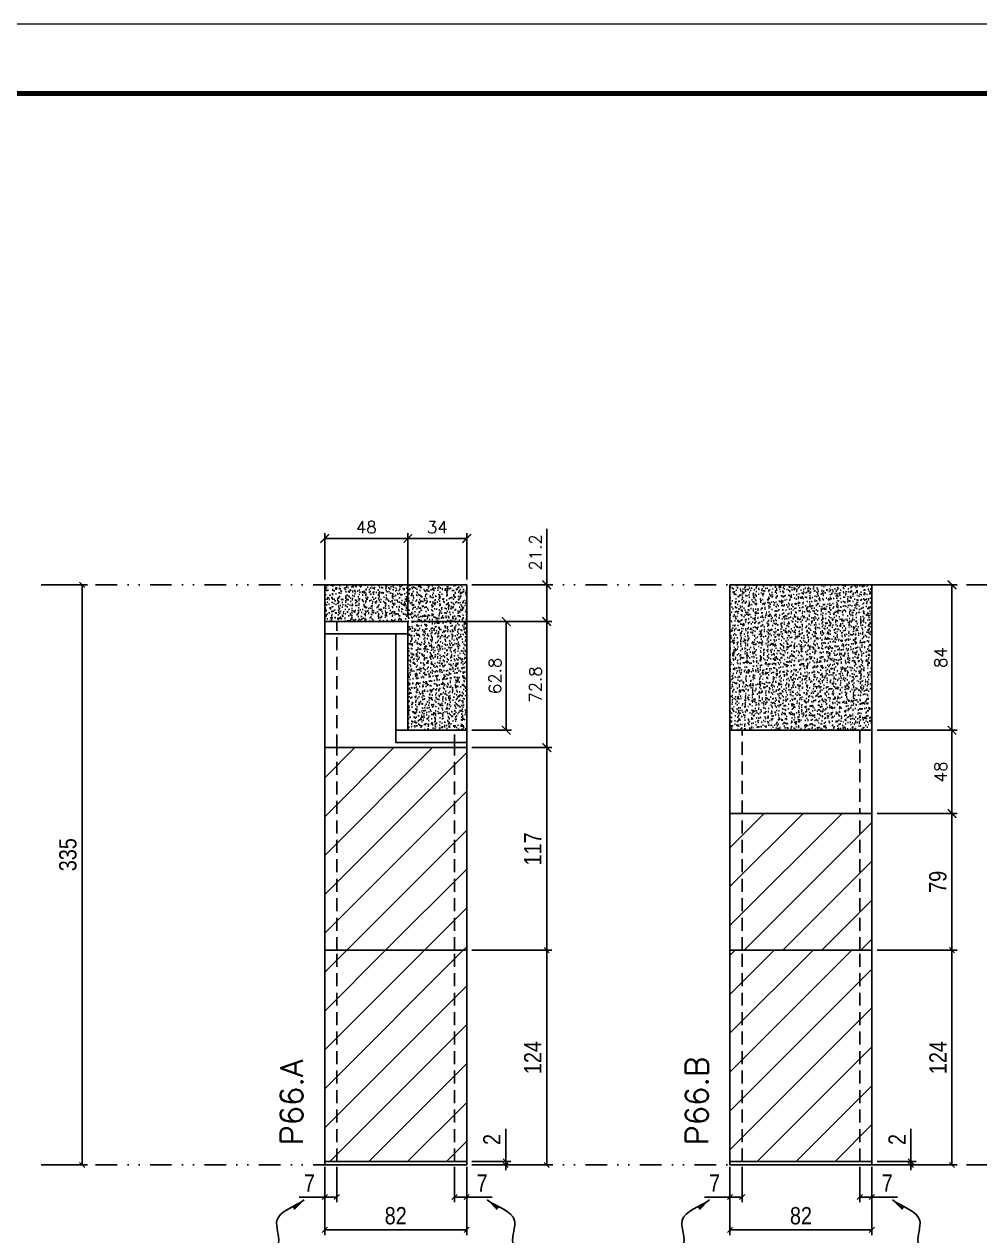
# Model space of a CAD drawing. Extents: x 2949 to 9203, y -16089 to 12527.
# Drawn here: x 6557 to 7109, y 4936 to 5635 of the extents above; entities that cross this region are included whole.
import ezdxf

# ---------------------------------------------------------------- set-up
doc = ezdxf.new("R2010")
doc.units = 0
for name, pattern in [('DASHED', [0.75, 0.5, -0.25]), ('DIVIDE2', [0.625, 0.25, -0.125, 0, -0.125, 0, -0.125]), ('HIDDEN', [0.375, 0.25, -0.125])]:
    doc.linetypes.add(name, pattern=pattern)
for name, color, linetype in [('COTA', 241, 'Continuous'), ('cotas', 4, 'Continuous'), ('Nível', 160, 'Continuous'), ('Painéis', 200, 'Continuous'), ('SARR_2.2x7', 40, 'Continuous'), ('Sarrafo de Pressão', 42, 'HIDDEN')]:
    doc.layers.add(name, color=color, linetype=linetype)
for name, color, linetype, lineweight in [('Folhas', 255, 'Continuous', 9), ('Hachura', 251, 'Continuous', 9), ('SARRAFO DE PRESSAO', 251, 'DASHED', 9), ('Texto Seção', 7, 'Continuous', 15)]:
    doc.layers.add(name, color=color, linetype=linetype, lineweight=lineweight)
doc.styles.add('COTA TECNICA', font='techl___.ttf', dxfattribs={"height": 10})
doc.styles.add('COTA TECNICA-50', font='techl___.ttf', dxfattribs={"height": 10})
doc.styles.add('REGUA-120', font='ROMANS.shx', dxfattribs={"height": 15})
doc.styles.add('ROMANS', font='romans.shx')
doc.styles.get("Standard").update_dxf_attribs({"font": 'arial.ttf'})
doc.dimstyles.new('COTA PAINEL-50', dxfattribs={"dimtxt": 10, "dimasz": 3, "dimexe": 3, "dimexo": 3, "dimgap": 3, "dimtad": 1, "dimdec": 1, "dimzin": 12, "dimdsep": 46, "dimtxsty": 'COTA TECNICA-50', "dimblk1": 'OBLIQUE', "dimblk2": 'OBLIQUE', "dimsah": 1, "dimcen": 0.9, "dimclrd": 4, "dimclre": 4, "dimclrt": 240, "dimadec": 1, "dimazin": 3, "dimtfac": 1, "dimtdec": 1, "dimtmove": 0, "dimatfit": 3, "dimfxl": 1, "dimtolj": 1, "dimtzin": 12, "dimarcsym": 0})
doc.dimstyles.new('Cota Paínel', dxfattribs={"dimtxt": 7, "dimasz": 5, "dimexe": 3, "dimexo": 3, "dimgap": 3, "dimtad": 1, "dimdec": 1, "dimzin": 12, "dimdsep": 46, "dimtxsty": 'ROMANS', "dimblk": 'ARCHTICK', "dimcen": 0, "dimclrd": 4, "dimclre": 4, "dimclrt": 1, "dimadec": 1, "dimazin": 3, "dimtfac": 1, "dimtdec": 1, "dimtmove": 0, "dimatfit": 3, "dimldrblk": 'OBLIQUE', "dimfxl": 1, "dimtolj": 1, "dimtzin": 12, "dimarcsym": 0})
doc.dimstyles.new('PAINEL', dxfattribs={"dimtxt": 10, "dimasz": 3, "dimexe": 3, "dimexo": 3, "dimgap": 3, "dimtad": 1, "dimdec": 1, "dimzin": 12, "dimdsep": 46, "dimtxsty": 'COTA TECNICA', "dimblk1": 'OBLIQUE', "dimblk2": 'OBLIQUE', "dimsah": 1, "dimcen": 0.9, "dimclrd": 4, "dimclre": 4, "dimclrt": 240, "dimadec": 1, "dimazin": 3, "dimtfac": 1, "dimtdec": 1, "dimtmove": 0, "dimatfit": 3, "dimfxl": 1, "dimtolj": 1, "dimtzin": 12, "dimarcsym": 0})
doc.dimstyles.get("Standard").update_dxf_attribs({"dimtxt": 0.18, "dimasz": 0.18, "dimexe": 0.18, "dimexo": 0.0625, "dimgap": 0.09, "dimtad": 0, "dimtih": 1, "dimtoh": 1, "dimdec": 4, "dimzin": 0, "dimdsep": 46, "dimtxsty": 'Standard', "dimcen": 0.09, "dimadec": 0, "dimazin": 0, "dimtfac": 1, "dimtdec": 4, "dimtofl": 0, "dimtmove": 0, "dimatfit": 3, "dimfxl": 1, "dimtolj": 1, "dimtzin": 0, "dimarcsym": 0})
pattern_1 = [(45, (-126071.967, -22713.47), (-11.2253202, 11.2253202), [])]

# ---------------------------------------------------------------- blocks, each defined once
blk = doc.blocks.new('9999999999')
at = {"layer": 'Folhas'}
blk.add_lwpolyline([(98138.98, 34190.21), (99623.98, 34190.21), (99623.98, 35240.21), (98138.98, 35240.21)], close=True, dxfattribs=at)
at = {"layer": 'Folhas', "color": 30, "const_width": 3}
blk.add_lwpolyline([(98213.98, 34230.21), (99583.98, 34230.21), (99583.98, 35200.21), (98213.98, 35200.21)], close=True, dxfattribs=at)
blk = doc.blocks.new('_Oblique')
at = {"color": 0, "linetype": 'ByBlock', "lineweight": -2}
blk.add_line((-0.5, -0.5), (0.5, 0.5), dxfattribs=at)
blk = doc.blocks.new('*D1006')
at = {"layer": 'cotas', "color": 4, "linetype": 'ByBlock', "lineweight": -2, "transparency": 16777216}
for p, q in [((6570.19, 5311.57), (6593.91, 5311.57)), ((6590.91, 5311.57), (6590.91, 4976.57)), ((6570.19, 4976.57), (6593.91, 4976.57))]:
    blk.add_line(p, q, dxfattribs=at)
at = {"layer": 'Defpoints', "color": 0, "linetype": 'ByBlock', "transparency": 16777216}
for p in [(6567.19, 5311.57), (6567.19, 4976.57), (6590.91, 4976.57)]:
    blk.add_point(p, dxfattribs=at)
at = {"layer": 'cotas', "color": 4, "linetype": 'ByBlock', "lineweight": -2, "transparency": 16777216, "xscale": 3, "yscale": 3, "zscale": 3}
for p, rotation in [((6590.91, 5311.57), 90), ((6590.91, 4976.57), 270)]:
    blk.add_blockref('_Oblique', p, dxfattribs=dict(at, rotation=rotation))
at = {"layer": 'cotas', "color": 240, "linetype": 'ByBlock', "transparency": 16777216, "insert": (6582.69, 5155.73), "char_height": 10, "attachment_point": 5, "rotation": 90, "style": 'COTA TECNICA'}
blk.add_mtext('\\A1;335', dxfattribs=at)
blk = doc.blocks.new('*D995')
at = {"layer": 'COTA', "color": 4, "lineweight": -2, "transparency": 16777216}
for p, q in [((6731.04, 4975.57), (6731.04, 4936.11)), ((6813.04, 4975.57), (6813.04, 4936.11)), ((6731.04, 4939.11), (6813.04, 4939.11))]:
    blk.add_line(p, q, dxfattribs=at)
at = {"layer": 'Defpoints', "color": 0, "transparency": 16777216}
for p in [(6731.04, 4978.57), (6813.04, 4978.57), (6813.04, 4939.11)]:
    blk.add_point(p, dxfattribs=at)
at = {"layer": 'COTA', "color": 4, "lineweight": -2, "transparency": 16777216, "xscale": 3, "yscale": 3, "zscale": 3, "rotation": 180}
blk.add_blockref('_Oblique', (6731.04, 4939.11), dxfattribs=at)
at = {"layer": 'COTA', "color": 4, "lineweight": -2, "transparency": 16777216, "xscale": 3, "yscale": 3, "zscale": 3}
blk.add_blockref('_Oblique', (6813.04, 4939.11), dxfattribs=at)
at = {"layer": 'COTA', "color": 240, "transparency": 16777216, "insert": (6772.04, 4947.21), "char_height": 10, "attachment_point": 5, "style": 'COTA TECNICA'}
blk.add_mtext('\\A1;82', dxfattribs=at)
blk = doc.blocks.new('*D996')
at = {"layer": 'COTA', "color": 4, "lineweight": -2, "transparency": 16777216}
for p, q in [((6738.04, 4975.57), (6738.04, 4955.06)), ((6731.04, 4973.57), (6731.04, 4955.06)), ((6731.04, 4958.06), (6716.31, 4958.06)), ((6738.04, 4958.06), (6731.04, 4958.06))]:
    blk.add_line(p, q, dxfattribs=at)
at = {"layer": 'Defpoints', "color": 0, "transparency": 16777216}
for p in [(6731.04, 4976.57), (6738.04, 4978.57), (6731.04, 4958.06)]:
    blk.add_point(p, dxfattribs=at)
at = {"layer": 'COTA', "color": 4, "lineweight": -2, "transparency": 16777216, "xscale": 3, "yscale": 3, "zscale": 3, "rotation": 180}
blk.add_blockref('_Oblique', (6731.04, 4958.06), dxfattribs=at)
at = {"layer": 'COTA', "color": 4, "lineweight": -2, "transparency": 16777216, "xscale": 3, "yscale": 3, "zscale": 3}
blk.add_blockref('_Oblique', (6738.04, 4958.06), dxfattribs=at)
at = {"layer": 'COTA', "color": 240, "transparency": 16777216, "insert": (6722.18, 4966.13), "char_height": 10, "attachment_point": 5, "style": 'COTA TECNICA-50'}
blk.add_mtext('\\A1;7', dxfattribs=at)
blk = doc.blocks.new('*D997')
at = {"layer": 'COTA', "color": 4, "lineweight": -2, "transparency": 16777216}
for p, q in [((6806.04, 4975.57), (6806.04, 4955.06)), ((6813.04, 4973.57), (6813.04, 4955.06)), ((6806.04, 4958.06), (6813.04, 4958.06)), ((6813.04, 4958.06), (6827.77, 4958.06))]:
    blk.add_line(p, q, dxfattribs=at)
at = {"layer": 'Defpoints', "color": 0, "transparency": 16777216}
for p in [(6806.04, 4978.57), (6813.04, 4976.57), (6813.04, 4958.06)]:
    blk.add_point(p, dxfattribs=at)
at = {"layer": 'COTA', "color": 4, "lineweight": -2, "transparency": 16777216, "xscale": 3, "yscale": 3, "zscale": 3, "rotation": 180}
blk.add_blockref('_Oblique', (6806.04, 4958.06), dxfattribs=at)
at = {"layer": 'COTA', "color": 4, "lineweight": -2, "transparency": 16777216, "xscale": 3, "yscale": 3, "zscale": 3}
blk.add_blockref('_Oblique', (6813.04, 4958.06), dxfattribs=at)
at = {"layer": 'COTA', "color": 240, "transparency": 16777216, "insert": (6821.91, 4966.13), "char_height": 10, "attachment_point": 5, "style": 'COTA TECNICA-50'}
blk.add_mtext('\\A1;7', dxfattribs=at)
blk = doc.blocks.new('*D998')
at = {"layer": 'COTA', "color": 4, "lineweight": -2, "transparency": 16777216}
for p, q in [((6816.04, 5100.57), (6862.28, 5100.57)), ((6859.28, 4976.57), (6859.28, 5100.57)), ((6816.04, 4976.57), (6862.28, 4976.57))]:
    blk.add_line(p, q, dxfattribs=at)
at = {"layer": 'Defpoints', "color": 0, "transparency": 16777216}
for p in [(6813.04, 5100.57), (6859.28, 5100.57), (6813.04, 4976.57)]:
    blk.add_point(p, dxfattribs=at)
at = {"layer": 'COTA', "color": 4, "lineweight": -2, "transparency": 16777216, "xscale": 3, "yscale": 3, "zscale": 3}
for p, rotation in [((6859.28, 5100.57), 90), ((6859.28, 4976.57), 270)]:
    blk.add_blockref('_Oblique', p, dxfattribs=dict(at, rotation=rotation))
at = {"layer": 'COTA', "color": 240, "transparency": 16777216, "insert": (6851.21, 5038.57), "char_height": 10, "attachment_point": 5, "rotation": 90, "style": 'COTA TECNICA-50'}
blk.add_mtext('\\A1;124', dxfattribs=at)
blk = doc.blocks.new('*D974')
at = {"layer": 'COTA', "color": 4, "lineweight": -2, "transparency": 16777216}
for p, q in [((6835.57, 4978.57), (6835.57, 4997.37)), ((6816.04, 4978.57), (6838.57, 4978.57)), ((6816.04, 4976.57), (6838.57, 4976.57)), ((6835.57, 4976.57), (6835.57, 4978.57)), ((6835.57, 4976.57), (6835.57, 4973.57))]:
    blk.add_line(p, q, dxfattribs=at)
at = {"layer": 'Defpoints', "color": 0, "transparency": 16777216}
for p in [(6813.04, 4978.57), (6813.04, 4976.57), (6835.57, 4976.57)]:
    blk.add_point(p, dxfattribs=at)
at = {"layer": 'COTA', "color": 4, "lineweight": -2, "transparency": 16777216, "xscale": 3, "yscale": 3, "zscale": 3}
for p, rotation in [((6835.57, 4978.57), 270), ((6835.57, 4976.57), 90)]:
    blk.add_blockref('_Oblique', p, dxfattribs=dict(at, rotation=rotation))
at = {"layer": 'COTA', "color": 240, "transparency": 16777216, "insert": (6827.57, 4991.31), "char_height": 10, "attachment_point": 5, "rotation": 90, "style": 'COTA TECNICA-50'}
blk.add_mtext('\\A1;2', dxfattribs=at)
blk = doc.blocks.new('*D975')
at = {"layer": 'COTA', "color": 4, "linetype": 'ByBlock', "lineweight": -2, "transparency": 16777216}
for p, q in [((6816.04, 5217.57), (6862.28, 5217.57)), ((6859.28, 5217.57), (6859.28, 5100.57)), ((6816.04, 5100.57), (6862.28, 5100.57))]:
    blk.add_line(p, q, dxfattribs=at)
at = {"layer": 'Defpoints', "color": 0, "linetype": 'ByBlock', "transparency": 16777216}
for p in [(6813.04, 5217.57), (6813.04, 5100.57), (6859.28, 5100.57)]:
    blk.add_point(p, dxfattribs=at)
at = {"layer": 'COTA', "color": 4, "linetype": 'ByBlock', "lineweight": -2, "transparency": 16777216, "xscale": 3, "yscale": 3, "zscale": 3}
for p, rotation in [((6859.28, 5217.57), 90), ((6859.28, 5100.57), 270)]:
    blk.add_blockref('_Oblique', p, dxfattribs=dict(at, rotation=rotation))
at = {"layer": 'COTA', "color": 240, "linetype": 'ByBlock', "transparency": 16777216, "insert": (6851.21, 5159.07), "char_height": 10, "attachment_point": 5, "rotation": 90, "style": 'COTA TECNICA'}
blk.add_mtext('\\A1;117', dxfattribs=at)
blk = doc.blocks.new('*D976')
at = {"layer": 'COTA', "color": 4, "lineweight": -2, "transparency": 16777216}
for p, q in [((6965.15, 4975.57), (6965.15, 4936.11)), ((7047.15, 4975.57), (7047.15, 4936.11)), ((6965.15, 4939.11), (7047.15, 4939.11))]:
    blk.add_line(p, q, dxfattribs=at)
at = {"layer": 'Defpoints', "color": 0, "transparency": 16777216}
for p in [(6965.15, 4978.57), (7047.15, 4978.57), (7047.15, 4939.11)]:
    blk.add_point(p, dxfattribs=at)
at = {"layer": 'COTA', "color": 4, "lineweight": -2, "transparency": 16777216, "xscale": 3, "yscale": 3, "zscale": 3, "rotation": 180}
blk.add_blockref('_Oblique', (6965.15, 4939.11), dxfattribs=at)
at = {"layer": 'COTA', "color": 4, "lineweight": -2, "transparency": 16777216, "xscale": 3, "yscale": 3, "zscale": 3}
blk.add_blockref('_Oblique', (7047.15, 4939.11), dxfattribs=at)
at = {"layer": 'COTA', "color": 240, "transparency": 16777216, "insert": (7006.15, 4947.21), "char_height": 10, "attachment_point": 5, "style": 'COTA TECNICA'}
blk.add_mtext('\\A1;82', dxfattribs=at)
blk = doc.blocks.new('*D977')
at = {"layer": 'COTA', "color": 4, "lineweight": -2, "transparency": 16777216}
for p, q in [((6972.15, 4975.57), (6972.15, 4955.06)), ((6965.15, 4973.57), (6965.15, 4955.06)), ((6965.15, 4958.06), (6950.42, 4958.06)), ((6972.15, 4958.06), (6965.15, 4958.06))]:
    blk.add_line(p, q, dxfattribs=at)
at = {"layer": 'Defpoints', "color": 0, "transparency": 16777216}
for p in [(6965.15, 4976.57), (6972.15, 4978.57), (6965.15, 4958.06)]:
    blk.add_point(p, dxfattribs=at)
at = {"layer": 'COTA', "color": 4, "lineweight": -2, "transparency": 16777216, "xscale": 3, "yscale": 3, "zscale": 3, "rotation": 180}
blk.add_blockref('_Oblique', (6965.15, 4958.06), dxfattribs=at)
at = {"layer": 'COTA', "color": 4, "lineweight": -2, "transparency": 16777216, "xscale": 3, "yscale": 3, "zscale": 3}
blk.add_blockref('_Oblique', (6972.15, 4958.06), dxfattribs=at)
at = {"layer": 'COTA', "color": 240, "transparency": 16777216, "insert": (6956.28, 4966.13), "char_height": 10, "attachment_point": 5, "style": 'COTA TECNICA-50'}
blk.add_mtext('\\A1;7', dxfattribs=at)
blk = doc.blocks.new('*D978')
at = {"layer": 'COTA', "color": 4, "lineweight": -2, "transparency": 16777216}
for p, q in [((7040.15, 4975.57), (7040.15, 4955.06)), ((7047.15, 4973.57), (7047.15, 4955.06)), ((7040.15, 4958.06), (7047.15, 4958.06)), ((7047.15, 4958.06), (7061.88, 4958.06))]:
    blk.add_line(p, q, dxfattribs=at)
at = {"layer": 'Defpoints', "color": 0, "transparency": 16777216}
for p in [(7040.15, 4978.57), (7047.15, 4976.57), (7047.15, 4958.06)]:
    blk.add_point(p, dxfattribs=at)
at = {"layer": 'COTA', "color": 4, "lineweight": -2, "transparency": 16777216, "xscale": 3, "yscale": 3, "zscale": 3, "rotation": 180}
blk.add_blockref('_Oblique', (7040.15, 4958.06), dxfattribs=at)
at = {"layer": 'COTA', "color": 4, "lineweight": -2, "transparency": 16777216, "xscale": 3, "yscale": 3, "zscale": 3}
blk.add_blockref('_Oblique', (7047.15, 4958.06), dxfattribs=at)
at = {"layer": 'COTA', "color": 240, "transparency": 16777216, "insert": (7056.01, 4966.13), "char_height": 10, "attachment_point": 5, "style": 'COTA TECNICA-50'}
blk.add_mtext('\\A1;7', dxfattribs=at)
blk = doc.blocks.new('*D979')
at = {"layer": 'COTA', "color": 4, "lineweight": -2, "transparency": 16777216}
for p, q in [((7050.15, 5100.57), (7096.39, 5100.57)), ((7093.39, 4976.57), (7093.39, 5100.57)), ((7050.15, 4976.57), (7096.39, 4976.57))]:
    blk.add_line(p, q, dxfattribs=at)
at = {"layer": 'Defpoints', "color": 0, "transparency": 16777216}
for p in [(7047.15, 5100.57), (7093.39, 5100.57), (7047.15, 4976.57)]:
    blk.add_point(p, dxfattribs=at)
at = {"layer": 'COTA', "color": 4, "lineweight": -2, "transparency": 16777216, "xscale": 3, "yscale": 3, "zscale": 3}
for p, rotation in [((7093.39, 5100.57), 90), ((7093.39, 4976.57), 270)]:
    blk.add_blockref('_Oblique', p, dxfattribs=dict(at, rotation=rotation))
at = {"layer": 'COTA', "color": 240, "transparency": 16777216, "insert": (7085.31, 5038.57), "char_height": 10, "attachment_point": 5, "rotation": 90, "style": 'COTA TECNICA-50'}
blk.add_mtext('\\A1;124', dxfattribs=at)
blk = doc.blocks.new('*D980')
at = {"layer": 'COTA', "color": 4, "lineweight": -2, "transparency": 16777216}
for p, q in [((7069.67, 4978.57), (7069.67, 4997.37)), ((7050.15, 4978.57), (7072.67, 4978.57)), ((7050.15, 4976.57), (7072.67, 4976.57)), ((7069.67, 4976.57), (7069.67, 4978.57)), ((7069.67, 4976.57), (7069.67, 4973.57))]:
    blk.add_line(p, q, dxfattribs=at)
at = {"layer": 'Defpoints', "color": 0, "transparency": 16777216}
for p in [(7047.15, 4978.57), (7047.15, 4976.57), (7069.67, 4976.57)]:
    blk.add_point(p, dxfattribs=at)
at = {"layer": 'COTA', "color": 4, "lineweight": -2, "transparency": 16777216, "xscale": 3, "yscale": 3, "zscale": 3}
for p, rotation in [((7069.67, 4978.57), 270), ((7069.67, 4976.57), 90)]:
    blk.add_blockref('_Oblique', p, dxfattribs=dict(at, rotation=rotation))
at = {"layer": 'COTA', "color": 240, "transparency": 16777216, "insert": (7061.67, 4991.31), "char_height": 10, "attachment_point": 5, "rotation": 90, "style": 'COTA TECNICA-50'}
blk.add_mtext('\\A1;2', dxfattribs=at)
blk = doc.blocks.new('*D981')
at = {"layer": 'COTA', "color": 4, "linetype": 'ByBlock', "lineweight": -2, "transparency": 16777216}
for p, q in [((7050.15, 5179.57), (7096.39, 5179.57)), ((7093.39, 5179.57), (7093.39, 5100.57)), ((7050.15, 5100.57), (7096.39, 5100.57))]:
    blk.add_line(p, q, dxfattribs=at)
at = {"layer": 'Defpoints', "color": 0, "linetype": 'ByBlock', "transparency": 16777216}
for p in [(7047.15, 5179.57), (7047.15, 5100.57), (7093.39, 5100.57)]:
    blk.add_point(p, dxfattribs=at)
at = {"layer": 'COTA', "color": 4, "linetype": 'ByBlock', "lineweight": -2, "transparency": 16777216, "xscale": 3, "yscale": 3, "zscale": 3}
for p, rotation in [((7093.39, 5179.57), 90), ((7093.39, 5100.57), 270)]:
    blk.add_blockref('_Oblique', p, dxfattribs=dict(at, rotation=rotation))
at = {"layer": 'COTA', "color": 240, "linetype": 'ByBlock', "transparency": 16777216, "insert": (7085.28, 5140.07), "char_height": 10, "attachment_point": 5, "rotation": 90, "style": 'COTA TECNICA'}
blk.add_mtext('\\A1;79', dxfattribs=at)
blk = doc.blocks.new('_ArchTick')
at = {"color": 0, "linetype": 'ByBlock', "const_width": 0.15}
blk.add_lwpolyline([(-0.5, -0.5), (0.5, 0.5)], dxfattribs=at)
blk = doc.blocks.new('*D1007')
at = {"layer": 'COTA', "color": 4, "lineweight": -2, "transparency": 16777216}
for p, q in [((7050.15, 5311.57), (7096.39, 5311.57)), ((7093.39, 5311.57), (7093.39, 5227.57)), ((7050.15, 5227.57), (7096.39, 5227.57))]:
    blk.add_line(p, q, dxfattribs=at)
at = {"layer": 'Defpoints', "color": 0, "transparency": 16777216}
for p in [(7047.15, 5311.57), (7047.15, 5227.57), (7093.39, 5227.57)]:
    blk.add_point(p, dxfattribs=at)
at = {"layer": 'COTA', "color": 4, "lineweight": -2, "transparency": 16777216, "xscale": 5, "yscale": 5, "zscale": 5}
for p, rotation in [((7093.39, 5311.57), 90), ((7093.39, 5227.57), 270)]:
    blk.add_blockref('_ArchTick', p, dxfattribs=dict(at, rotation=rotation))
at = {"layer": 'COTA', "color": 1, "transparency": 16777216, "insert": (7086.89, 5269.57), "char_height": 7, "attachment_point": 5, "rotation": 90, "style": 'ROMANS'}
blk.add_mtext('\\A1;84', dxfattribs=at)
blk = doc.blocks.new('*D1008')
at = {"layer": 'COTA', "color": 4, "lineweight": -2, "transparency": 16777216}
for p, q in [((7050.15, 5227.57), (7096.39, 5227.57)), ((7093.39, 5227.57), (7093.39, 5179.57)), ((7050.15, 5179.57), (7096.39, 5179.57))]:
    blk.add_line(p, q, dxfattribs=at)
at = {"layer": 'Defpoints', "color": 0, "transparency": 16777216}
for p in [(7047.15, 5227.57), (7047.15, 5179.57), (7093.39, 5179.57)]:
    blk.add_point(p, dxfattribs=at)
at = {"layer": 'COTA', "color": 4, "lineweight": -2, "transparency": 16777216, "xscale": 5, "yscale": 5, "zscale": 5}
for p, rotation in [((7093.39, 5227.57), 90), ((7093.39, 5179.57), 270)]:
    blk.add_blockref('_ArchTick', p, dxfattribs=dict(at, rotation=rotation))
at = {"layer": 'COTA', "color": 1, "transparency": 16777216, "insert": (7086.89, 5203.57), "char_height": 7, "attachment_point": 5, "rotation": 90, "style": 'ROMANS'}
blk.add_mtext('\\A1;48', dxfattribs=at)
blk = doc.blocks.new('*D1009')
at = {"layer": 'COTA', "color": 4, "lineweight": -2, "transparency": 16777216}
for p, q in [((6782.04, 5290.37), (6862.28, 5290.37)), ((6859.28, 5290.37), (6859.28, 5217.57)), ((6816.04, 5217.57), (6862.28, 5217.57))]:
    blk.add_line(p, q, dxfattribs=at)
at = {"layer": 'Defpoints', "color": 0, "transparency": 16777216}
for p in [(6779.04, 5290.37), (6813.04, 5217.57), (6859.28, 5217.57)]:
    blk.add_point(p, dxfattribs=at)
at = {"layer": 'COTA', "color": 4, "lineweight": -2, "transparency": 16777216, "xscale": 5, "yscale": 5, "zscale": 5}
for p, rotation in [((6859.28, 5290.37), 90), ((6859.28, 5217.57), 270)]:
    blk.add_blockref('_ArchTick', p, dxfattribs=dict(at, rotation=rotation))
at = {"layer": 'COTA', "color": 1, "transparency": 16777216, "insert": (6852.78, 5253.97), "char_height": 7, "attachment_point": 5, "rotation": 90, "style": 'ROMANS'}
blk.add_mtext('\\A1;72.8', dxfattribs=at)
blk = doc.blocks.new('*D1010')
at = {"layer": 'COTA', "color": 4, "lineweight": -2, "transparency": 16777216}
for p, q in [((6859.28, 5311.57), (6859.28, 5343.9)), ((6816.04, 5311.57), (6862.28, 5311.57)), ((6859.28, 5290.37), (6859.28, 5311.57)), ((6782.04, 5290.37), (6862.28, 5290.37))]:
    blk.add_line(p, q, dxfattribs=at)
at = {"layer": 'Defpoints', "color": 0, "transparency": 16777216}
for p in [(6813.04, 5311.57), (6859.28, 5311.57), (6779.04, 5290.37)]:
    blk.add_point(p, dxfattribs=at)
at = {"layer": 'COTA', "color": 4, "lineweight": -2, "transparency": 16777216, "xscale": 5, "yscale": 5, "zscale": 5}
for p, rotation in [((6859.28, 5311.57), 90), ((6859.28, 5290.37), 270)]:
    blk.add_blockref('_ArchTick', p, dxfattribs=dict(at, rotation=rotation))
at = {"layer": 'COTA', "color": 1, "transparency": 16777216, "insert": (6852.78, 5330.23), "char_height": 7, "attachment_point": 5, "rotation": 90, "style": 'ROMANS'}
blk.add_mtext('\\A1;21.2', dxfattribs=at)
blk = doc.blocks.new('*D1011')
at = {"layer": 'COTA', "color": 4, "lineweight": -2, "transparency": 16777216}
for p, q in [((6782.04, 5290.37), (6838.9, 5290.37)), ((6835.9, 5290.37), (6835.9, 5227.57)), ((6816.04, 5227.57), (6838.9, 5227.57))]:
    blk.add_line(p, q, dxfattribs=at)
at = {"layer": 'Defpoints', "color": 0, "transparency": 16777216}
for p in [(6779.04, 5290.37), (6813.04, 5227.57), (6835.9, 5227.57)]:
    blk.add_point(p, dxfattribs=at)
at = {"layer": 'COTA', "color": 4, "lineweight": -2, "transparency": 16777216, "xscale": 5, "yscale": 5, "zscale": 5}
for p, rotation in [((6835.9, 5290.37), 90), ((6835.9, 5227.57), 270)]:
    blk.add_blockref('_ArchTick', p, dxfattribs=dict(at, rotation=rotation))
at = {"layer": 'COTA', "color": 1, "transparency": 16777216, "insert": (6829.4, 5258.97), "char_height": 7, "attachment_point": 5, "rotation": 90, "style": 'ROMANS'}
blk.add_mtext('\\A1;62.8', dxfattribs=at)
blk = doc.blocks.new('*D1012')
at = {"layer": 'COTA', "color": 4, "lineweight": -2, "transparency": 16777216}
for p, q in [((6731.04, 5314.57), (6731.04, 5341.33)), ((6731.04, 5338.33), (6779.04, 5338.33)), ((6779.04, 5293.37), (6779.04, 5341.33))]:
    blk.add_line(p, q, dxfattribs=at)
at = {"layer": 'Defpoints', "color": 0, "transparency": 16777216}
for p in [(6779.04, 5338.33), (6731.04, 5311.57), (6779.04, 5290.37)]:
    blk.add_point(p, dxfattribs=at)
at = {"layer": 'COTA', "color": 4, "lineweight": -2, "transparency": 16777216, "xscale": 5, "yscale": 5, "zscale": 5, "rotation": 180}
blk.add_blockref('_ArchTick', (6731.04, 5338.33), dxfattribs=at)
at = {"layer": 'COTA', "color": 4, "lineweight": -2, "transparency": 16777216, "xscale": 5, "yscale": 5, "zscale": 5}
blk.add_blockref('_ArchTick', (6779.04, 5338.33), dxfattribs=at)
at = {"layer": 'COTA', "color": 1, "transparency": 16777216, "insert": (6755.04, 5344.83), "char_height": 7, "attachment_point": 5, "style": 'ROMANS'}
blk.add_mtext('\\A1;48', dxfattribs=at)
blk = doc.blocks.new('*D1013')
at = {"layer": 'COTA', "color": 4, "lineweight": -2, "transparency": 16777216}
for p, q in [((6779.04, 5293.37), (6779.04, 5341.33)), ((6779.04, 5338.33), (6813.04, 5338.33)), ((6813.04, 5314.57), (6813.04, 5341.33))]:
    blk.add_line(p, q, dxfattribs=at)
at = {"layer": 'Defpoints', "color": 0, "transparency": 16777216}
for p in [(6813.04, 5338.33), (6813.04, 5311.57), (6779.04, 5290.37)]:
    blk.add_point(p, dxfattribs=at)
at = {"layer": 'COTA', "color": 4, "lineweight": -2, "transparency": 16777216, "xscale": 5, "yscale": 5, "zscale": 5, "rotation": 180}
blk.add_blockref('_ArchTick', (6779.04, 5338.33), dxfattribs=at)
at = {"layer": 'COTA', "color": 4, "lineweight": -2, "transparency": 16777216, "xscale": 5, "yscale": 5, "zscale": 5}
blk.add_blockref('_ArchTick', (6813.04, 5338.33), dxfattribs=at)
at = {"layer": 'COTA', "color": 1, "transparency": 16777216, "insert": (6796.04, 5344.83), "char_height": 7, "attachment_point": 5, "style": 'ROMANS'}
blk.add_mtext('\\A1;34', dxfattribs=at)

msp = doc.modelspace()

# ---------------------------------------------------------------- hatches: boundary and pattern name
at = {"layer": 'COTA', "linetype": 'ByBlock'}
h = msp.add_hatch(dxfattribs=at)
h.set_pattern_fill('AR-CONC', color=256, scale=0.03)
h.paths.add_polyline_path([(6813.04, 5311.57), (6731.04, 5311.57), (6731.04, 5290.37), (6779.04, 5290.37), (6779.04, 5227.57), (6813.04, 5227.57)])
h = msp.add_hatch(dxfattribs=at)
h.set_pattern_fill('AR-CONC', color=256, scale=0.03)
h.set_pattern_definition([(50, (234.1047, -81), (5.46554, -0.4781726), [0.5715, -6.2865]), (355, (234.1047, -81), (-1.0573026, 5.7317054), [0.4572, -5.0292175]), (100.451445, (234.56, -81.04), (4.4082374, 5.2535326), [0.4857003, -5.3427073]), (46.1842, (234.105, -79.476), (8.132371, -1.26127), [0.85725, -9.42975]), (96.63556, (234.7824, -79.581), (7.122124, 7.422784), [0.728551, -8.014068]), (351.18415, (234.105, -79.476), (7.122124, 7.422784), [0.685799, -7.543792]), (21, (234.8667, -79.857), (4.5484317, -3.067956), [0.5715, -6.2865]), (326, (234.8667, -79.857), (1.854061, 5.525639), [0.4572, -5.0292]), (71.451445, (235.246, -80.1127), (6.4024926, 2.457683), [0.4857003, -5.342698]), (37.5, (234.1047, -81), (0.0926581, 2.53665117), [0, -4.96824, 0, -5.1054, 0, -5.04825]), (7.5, (234.1047, -81), (2.0045899, 3.00541724), [0, -2.91084, 0, -4.85394, 0, -1.92405]), (327.5, (232.4054, -81), (4.06771786, -0.1718623), [0, -1.905, 0, -5.9436, 0, -7.8867]), (317.5, (231.6434, -81), (4.4438754, 0.7627947), [0, -2.4765, 0, -3.94716, 0, -5.6007])])
h.paths.add_polyline_path([(7047.15, 5311.57), (6965.15, 5311.57), (6965.15, 5227.57), (7047.15, 5227.57)])
at = {"layer": 'Hachura', "linetype": 'ByBlock'}
h = msp.add_hatch(dxfattribs=at)
h.set_pattern_fill('ANSI31', color=256, scale=5)
h.set_pattern_definition(pattern_1)
h.paths.add_polyline_path([(6731.04, 5217.57), (6731.04, 5100.57), (6813.04, 5100.57), (6813.04, 5217.57)])
h = msp.add_hatch(dxfattribs=at)
h.set_pattern_fill('ANSI31', color=256, scale=5)
h.set_pattern_definition([(45, (-126071.967, -22763.47), (-11.2253202, 11.2253202), [])])
h.paths.add_polyline_path([(7047.15, 5100.57), (7047.15, 5179.57), (6965.15, 5179.57), (6965.15, 5100.57)])
h = msp.add_hatch(dxfattribs=at)
h.set_pattern_fill('ANSI31', color=256, scale=5)
h.set_pattern_definition(pattern_1)
h.paths.add_polyline_path([(6813.04, 5100.57), (6731.04, 5100.57), (6731.04, 4978.57), (6813.04, 4978.57)])
h = msp.add_hatch(dxfattribs=at)
h.set_pattern_fill('ANSI31', color=256, scale=5)
h.set_pattern_definition(pattern_1)
h.paths.add_polyline_path([(7047.15, 5100.57), (6965.15, 5100.57), (6965.15, 4978.57), (7047.15, 4978.57)])

# ---------------------------------------------------------------- linework, layer by layer
at = {"layer": 'COTA', "linetype": 'ByBlock'}
for p, q in [((6731.04, 5311.57), (6813.04, 5311.57)), ((6731.04, 5290.37), (6731.04, 5311.57)), ((6813.04, 5227.57), (6813.04, 5311.57)), ((6965.15, 5227.57), (6965.15, 5311.57)), ((6965.15, 5311.57), (7047.15, 5311.57)), ((7047.15, 5227.57), (7047.15, 5311.57))]:
    msp.add_line(p, q, dxfattribs=at)
at = {"layer": 'Nível', "color": 4, "linetype": 'DIVIDE2', "ltscale": 50}
for p, q in [((6567.19, 5311.57), (7577.53, 5311.57)), ((6567.19, 4976.57), (7577.53, 4976.57))]:
    msp.add_line(p, q, dxfattribs=at)
at = {"layer": 'Painéis'}
for p, q in [((6731.04, 5217.57), (6731.04, 5290.37)), ((6731.04, 5290.37), (6779.04, 5290.37)), ((6779.04, 5227.57), (6779.04, 5290.37)), ((6779.04, 5227.57), (6813.04, 5227.57)), ((6813.04, 5217.57), (6813.04, 5227.57)), ((6965.15, 5227.57), (7047.15, 5227.57)), ((6965.15, 5179.57), (6965.15, 5227.57)), ((7047.15, 5227.57), (7047.15, 5179.57)), ((7047.15, 5179.57), (6965.15, 5179.57))]:
    msp.add_line(p, q, dxfattribs=at)
for points in [[(6731.04, 5100.57), (6813.04, 5100.57), (6813.04, 5217.57), (6731.04, 5217.57)], [(6965.15, 5100.57), (7047.15, 5100.57), (7047.15, 5179.57), (6965.15, 5179.57)], [(6731.04, 4978.57), (6813.04, 4978.57), (6813.04, 5100.57), (6731.04, 5100.57)], [(6965.15, 4978.57), (7047.15, 4978.57), (7047.15, 5100.57), (6965.15, 5100.57)], [(6731.04, 4978.57), (6813.04, 4978.57), (6813.04, 4976.57), (6731.04, 4976.57)], [(6965.15, 4978.57), (7047.15, 4978.57), (7047.15, 4976.57), (6965.15, 4976.57)]]:
    msp.add_lwpolyline(points, close=True, dxfattribs=at)
at = {"layer": 'SARR_2.2x7'}
for p, q in [((6731.04, 5283.37), (6779.04, 5283.37)), ((6772.04, 5227.57), (6772.04, 5283.37)), ((6772.04, 5220.57), (6772.04, 5227.57)), ((6779.04, 5227.57), (6772.04, 5227.57)), ((6772.04, 5220.57), (6813.04, 5220.57))]:
    msp.add_line(p, q, dxfattribs=at)
at = {"layer": 'Sarrafo de Pressão', "ltscale": 30}
for p, q in [((6738.04, 5217.57), (6738.04, 5290.37)), ((6806.04, 5217.57), (6806.04, 5227.57)), ((6972.15, 5179.57), (6972.15, 5227.57)), ((7040.15, 5227.57), (7040.15, 5179.57)), ((6738.04, 5100.57), (6738.04, 5217.57)), ((6806.04, 5100.57), (6806.04, 5217.57)), ((6972.15, 5100.57), (6972.15, 5179.57)), ((7040.15, 5100.57), (7040.15, 5179.57)), ((6738.04, 4978.57), (6738.04, 5100.57)), ((6806.04, 4978.57), (6806.04, 5100.57)), ((6972.15, 4978.57), (6972.15, 5100.57)), ((7040.15, 4978.57), (7040.15, 5100.57))]:
    msp.add_line(p, q, dxfattribs=at)

# ---------------------------------------------------------------- block references
at = {"layer": 'SARRAFO DE PRESSAO', "color": 6, "linetype": 'ByBlock'}
msp.add_blockref('9999999999', (-92006.44, -29604.92), dxfattribs=at)

# ---------------------------------------------------------------- texts
at = {"layer": 'Texto Seção', "char_height": 13, "width": 285.3299, "attachment_point": 7, "rotation": 90, "style": 'REGUA-120'}
for s, insert in [('P66.B', (6952.53, 4987.82)), ('P66.A', (6718.42, 4987.82))]:
    msp.add_mtext(s, dxfattribs=dict(at, insert=insert))

# ---------------------------------------------------------------- dimensions: what is measured, and where the dimension line sits
at = {"layer": 'COTA'}
for base, p1, p2, dimstyle, picture, middle in [((6779.04, 5338.33), (6731.04, 5311.57), (6779.04, 5290.37), 'Cota Paínel', '*D1012', (6755.04, 5344.83)), ((6813.04, 4958.06), (6806.04, 4978.57), (6813.04, 4976.57), 'COTA PAINEL-50', '*D997', (6821.91, 4966.13)), ((7047.15, 4958.06), (7040.15, 4978.57), (7047.15, 4976.57), 'COTA PAINEL-50', '*D978', (7056.01, 4966.13))]:
    dim = msp.add_linear_dim(base=base, p1=p1, p2=p2, dimstyle=dimstyle, dxfattribs=at)
    dim.commit()
    dim.dimension.update_dxf_attribs({"geometry": picture, "text_midpoint": middle})
for base, p1, p2, dimstyle, override, picture, middle in [((6813.04, 5338.33), (6779.04, 5290.37), (6813.04, 5311.57), 'Cota Paínel', {"dimtmove": 1}, '*D1013', (6796.04, 5344.83)), ((6813.04, 4939.11), (6731.04, 4978.57), (6813.04, 4978.57), 'PAINEL', {"dimarcsym": 2}, '*D995', (6772.04, 4947.21)), ((7047.15, 4939.11), (6965.15, 4978.57), (7047.15, 4978.57), 'PAINEL', {"dimarcsym": 2}, '*D976', (7006.15, 4947.21))]:
    dim = msp.add_linear_dim(base=base, p1=p1, p2=p2, dimstyle=dimstyle, override=override, dxfattribs=at)
    dim.commit()
    dim.dimension.update_dxf_attribs({"geometry": picture, "text_midpoint": middle})
for base, p1, p2, angle, dimstyle, picture, middle in [((6859.28, 5311.57), (6779.04, 5290.37), (6813.04, 5311.57), 90, 'Cota Paínel', '*D1010', (6852.78, 5330.23)), ((7093.39, 5227.57), (7047.15, 5311.57), (7047.15, 5227.57), 90, 'Cota Paínel', '*D1007', (7086.89, 5269.57)), ((6859.28, 5217.57), (6779.04, 5290.37), (6813.04, 5217.57), 90, 'Cota Paínel', '*D1009', (6852.78, 5253.97)), ((6835.9, 5227.57), (6779.04, 5290.37), (6813.04, 5227.57), 90, 'Cota Paínel', '*D1011', (6829.4, 5258.97)), ((7093.39, 5179.57), (7047.15, 5227.57), (7047.15, 5179.57), 90, 'Cota Paínel', '*D1008', (7086.89, 5203.57)), ((6859.28, 5100.57), (6813.04, 4976.57), (6813.04, 5100.57), 90, 'COTA PAINEL-50', '*D998', (6851.21, 5038.57)), ((7093.39, 5100.57), (7047.15, 4976.57), (7047.15, 5100.57), 90, 'COTA PAINEL-50', '*D979', (7085.31, 5038.57)), ((6731.04, 4958.06), (6738.04, 4978.57), (6731.04, 4976.57), 180, 'COTA PAINEL-50', '*D996', (6722.18, 4966.13)), ((6965.15, 4958.06), (6972.15, 4978.57), (6965.15, 4976.57), 180, 'COTA PAINEL-50', '*D977', (6956.28, 4966.13))]:
    dim = msp.add_linear_dim(base=base, p1=p1, p2=p2, angle=angle, dimstyle=dimstyle, dxfattribs=at)
    dim.commit()
    dim.dimension.update_dxf_attribs({"geometry": picture, "text_midpoint": middle})
at = {"layer": 'COTA', "linetype": 'ByBlock'}
for base, p1, p2, picture, middle in [((6859.28, 5100.57), (6813.04, 5217.57), (6813.04, 5100.57), '*D975', (6851.21, 5159.07)), ((7093.39, 5100.57), (7047.15, 5179.57), (7047.15, 5100.57), '*D981', (7085.28, 5140.07))]:
    dim = msp.add_linear_dim(base=base, p1=p1, p2=p2, angle=90, dimstyle='PAINEL', dxfattribs=at)
    dim.commit()
    dim.dimension.update_dxf_attribs({"geometry": picture, "text_midpoint": middle})
at = {"layer": 'COTA'}
for base, p1, p2, picture, middle in [((6835.57, 4976.57), (6813.04, 4978.57), (6813.04, 4976.57), '*D974', (6835.57, 4991.31)), ((7069.67, 4976.57), (7047.15, 4978.57), (7047.15, 4976.57), '*D980', (7069.67, 4991.31))]:
    dim = msp.add_linear_dim(base=base, p1=p1, p2=p2, angle=90, dimstyle='COTA PAINEL-50', dxfattribs=at)
    dim.commit()
    dim.dimension.update_dxf_attribs({"geometry": picture, "text_midpoint": middle, "dimtype": 160})
at = {"layer": 'cotas', "linetype": 'ByBlock'}
dim = msp.add_linear_dim(base=(6590.91, 4976.57), p1=(6567.19, 5311.57), p2=(6567.19, 4976.57), angle=90, dimstyle='PAINEL', dxfattribs=at)
dim.commit()
dim.dimension.update_dxf_attribs({"geometry": '*D1006', "text_midpoint": (6590.91, 5155.73), "dimtype": 160})

# ---------------------------------------------------------------- leaders
at = {"layer": 'COTA', "path_type": 1}
for points in [[(6719.21, 4956.39), (6703.43, 4944.55), (6704.35, 4931.55), (6698.8, 4921.76)], [(6824.87, 4956.39), (6840.66, 4944.55), (6839.73, 4931.55), (6845.28, 4921.76)], [(6953.32, 4956.39), (6937.53, 4944.55), (6938.46, 4931.55), (6932.9, 4921.76)], [(7058.98, 4956.39), (7074.76, 4944.55), (7073.84, 4931.55), (7079.39, 4921.76)]]:
    msp.add_leader(points, dimstyle='Standard', override={"dimasz": 8}, dxfattribs=at)

doc.saveas('drawing.dxf')
